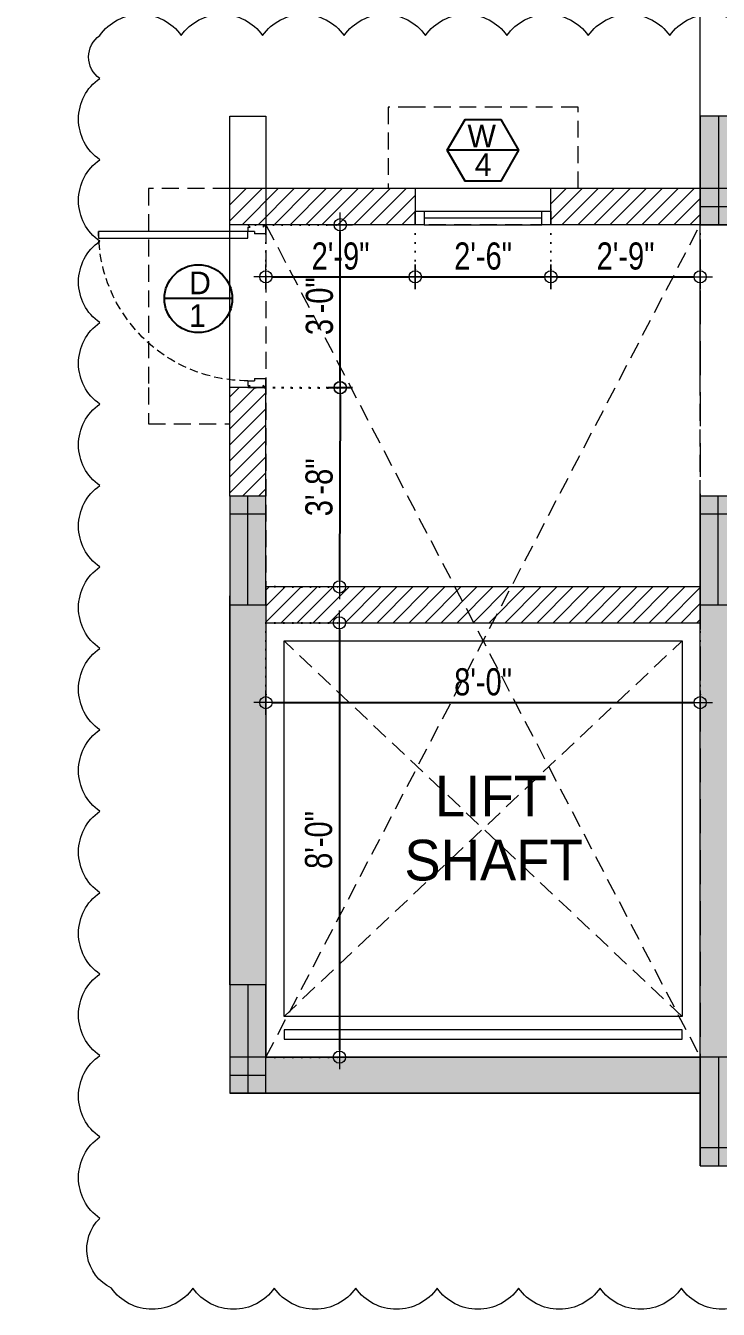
# Model space of a CAD drawing. Header units: inches. Extents: x 13 to 21264, y -72369 to -55.
# Drawn here: x 14315.9 to 14469, y -71929.4 to -71645.6 of the extents above; entities that cross this region are included whole.
import ezdxf

# ---------------------------------------------------------------- set-up
doc = ezdxf.new("R2010")
doc.units = ezdxf.units.IN
doc.header["$LTSCALE"] = 15
doc.header["$MEASUREMENT"] = 0
doc.header["$PDMODE"] = 34
for name, pattern in [('DOT2', [0.125, 0, -0.125]), ('HIDDEN', [0.375, 0.25, -0.125]), ('HIDDEN2', [0.1875, 0.125, -0.0625])]:
    doc.linetypes.add(name, pattern=pattern)
doc.layers.get('0').update_dxf_attribs({"linetype": 'CONTINUOUS', "lineweight": 13})
doc.layers.get('DEFPOINTS').update_dxf_attribs({"linetype": 'CONTINUOUS', "lineweight": 13})
doc.layers.add('1', color=8, linetype='CONTINUOUS')
doc.layers.add('2', color=36, linetype='CONTINUOUS')
for name, color, linetype, lineweight in [('AR-COL-TYP', 2, 'CONTINUOUS', 13), ('AR-WALL', 7, 'CONTINUOUS', 13), ('COLUMN HATCH', 19, 'CONTINUOUS', 13), ('DOOR', 17, 'CONTINUOUS', 13), ('INNER DIM', 30, 'CONTINUOUS', 13), ('parapet wall', 4, 'CONTINUOUS', 13), ('RCC SLAB', 2, 'CONTINUOUS', 13), ('TEXT', 4, 'CONTINUOUS', 13), ('TYPICAL COL ELEVATION', 8, 'CONTINUOUS', 40), ('WIN', 152, 'CONTINUOUS', 13)]:
    doc.layers.add(name, color=color, linetype=linetype, lineweight=lineweight)
doc.layers.add('AR-WALL HATCH', color=7, linetype='CONTINUOUS', lineweight=9, true_color=0xfa0000)
doc.layers.add('REVISION - 2', color=7, linetype='CONTINUOUS', lineweight=13, true_color=0x1a6600)
doc.layers.add('BOXTEXT', color=232, linetype='CONTINUOUS', true_color=0xbd005e)
doc.styles.add('rob', font='')
doc.styles.add('RS', font='', dxfattribs={"width": 0.8})
doc.styles.get('rob').set_extended_font_data('Century Gothic')
doc.styles.get('RS').set_extended_font_data('Century Gothic')
doc.dimstyles.new('SECTION DIM', dxfattribs={"dimscale": 0.6, "dimtxt": 9, "dimasz": 2, "dimexe": 0, "dimexo": 0, "dimgap": 1, "dimtad": 1, "dimzin": 3, "dimdsep": 46, "dimlunit": 4, "dimtxsty": 'RS', "dimblk1": 'CUT', "dimblk2": 'CUT', "dimsah": 1, "dimcen": 0, "dimclrd": 251, "dimclre": 21, "dimclrt": 4, "dimadec": 0, "dimazin": 0, "dimtfac": 1, "dimtix": 1, "dimtofl": 0, "dimtmove": 2, "dimatfit": 3, "dimfxl": 0, "dimtolj": 1, "dimtzin": 3, "dimarcsym": 0})

# ---------------------------------------------------------------- blocks, each defined once
blk = doc.blocks.new('ty col')
at = {"layer": 'AR-COL-TYP'}
h = blk.add_hatch(color=250, dxfattribs=at)
h.dxf.hatch_style = 1
h.paths.add_polyline_path([(-4.02, -20), (3.98, -20), (3.98, 4), (-4.02, 4)])
at = {"layer": 'AR-COL-TYP', "color": 5}
for p, q in [((-0.02, 4, 0), (-0.02, -20, 0)), ((-4.02, -16, 0), (3.98, -16, 0))]:
    blk.add_line(p, q, dxfattribs=at)
at = {"layer": 'AR-COL-TYP', "elevation": 0}
blk.add_lwpolyline([(-4.02, -20), (3.98, -20), (3.98, 4), (-4.02, 4)], close=True, dxfattribs=at)
blk = doc.blocks.new('36-dp')
at = {"layer": 'DOOR', "color": 247}
for p, q in [((-36, 0.125), (-34, 0.125)), ((-36, 0), (-36, 0.125)), ((-36, 0), (-35.5, -0.5)), ((-34, -2.375), (-34, 0.125)), ((-2, 0.125), (-2, -2.375)), ((-2, 0.125), (0, 0.125)), ((0, 0), (-0.5, -0.5)), ((0, 0.125), (0, 0)), ((-36, -3.875), (-36, -0.5)), ((-36, -0.5), (-35.5, -0.5)), ((-34.5, -3.875), (-34.5, -2.375)), ((-34, -2.375), (-34.5, -2.375)), ((-1.5, -2.375), (-2, -2.375)), ((-1.5, -2.375), (-1.5, -3.875)), ((0, -0.5), (-0.5, -0.5)), ((0, -0.5), (0, -3.875)), ((-36, -3.875), (-35.5, -3.375)), ((-35.5, -3.875), (-35.5, -3.375)), ((-34.5, -3.875), (-35.5, -3.875)), ((-0.5, -3.875), (-1.5, -3.875)), ((0, -3.875), (-0.5, -3.375)), ((-0.5, -3.875), (-0.5, -3.375))]:
    blk.add_line(p, q, dxfattribs=at)
blk.add_lwpolyline([(-1.5, -3.875), (-1.5, -36.875), (-3, -36.875), (-3, -3.875)], close=True, dxfattribs=at)
at = {"layer": 'DOOR', "color": 247, "linetype": 'HIDDEN2'}
blk.add_arc((-1.5, -3.875), 33, 180, 270, dxfattribs=at)
blk = doc.blocks.new('CUT')
at = {"layer": 'INNER DIM', "color": 8}
blk.add_line((-1.8, 0), (1.8, 0), dxfattribs=at)
at = {"layer": 'INNER DIM', "color": 9}
blk.add_line((0, 1.8), (0, -1.8), dxfattribs=at)
blk.add_circle((0, 0), 0.9, dxfattribs=at)
blk = doc.blocks.new('*D274')
at = {"layer": 'DEFPOINTS', "color": 0, "transparency": 16777216}
for p in [(14369.03, -71777.63, 0.01), (14369.03, -71873.63, 0.01), (14385.26, -71873.63)]:
    blk.add_point(p, dxfattribs=at)
at = {"layer": 'INNER DIM', "color": 21, "linetype": 'DOT2', "lineweight": -2, "transparency": 16777216}
for p, q in [((14369.03, -71777.63), (14385.26, -71777.63)), ((14369.03, -71873.63), (14385.26, -71873.63))]:
    blk.add_line(p, q, dxfattribs=at)
at = {"layer": 'INNER DIM', "color": 251, "lineweight": -2, "transparency": 16777216}
blk.add_line((14385.26, -71779.13), (14385.26, -71872.13), dxfattribs=at)
at = {"layer": 'INNER DIM', "color": 251, "lineweight": -2, "transparency": 16777216, "xscale": 1.5, "yscale": 1.5, "zscale": 1.5}
for p, rotation in [((14385.26, -71777.63), 90), ((14385.26, -71873.63), 270)]:
    blk.add_blockref('CUT', p, dxfattribs=dict(at, rotation=rotation))
at = {"layer": 'INNER DIM', "color": 7, "lineweight": 0, "transparency": 16777216, "insert": (14380.69, -71825.63), "char_height": 6, "attachment_point": 5, "rotation": 90, "style": 'RS'}
blk.add_mtext('\\A1;8\'-0"', dxfattribs=at)
blk = doc.blocks.new('*D275')
at = {"layer": 'DEFPOINTS', "color": 0, "transparency": 16777216}
for p in [(14369.03, -71777.63, 0.01), (14465.03, -71777.63, 0.01), (14465.03, -71795.28)]:
    blk.add_point(p, dxfattribs=at)
at = {"layer": 'INNER DIM', "color": 21, "linetype": 'DOT2', "lineweight": -2, "transparency": 16777216}
for p, q in [((14369.03, -71777.63), (14369.03, -71795.28)), ((14465.03, -71777.63), (14465.03, -71795.28))]:
    blk.add_line(p, q, dxfattribs=at)
at = {"layer": 'INNER DIM', "color": 251, "lineweight": -2, "transparency": 16777216}
blk.add_line((14370.53, -71795.28), (14463.53, -71795.28), dxfattribs=at)
at = {"layer": 'INNER DIM', "color": 251, "lineweight": -2, "transparency": 16777216, "xscale": 1.5, "yscale": 1.5, "zscale": 1.5, "rotation": 180}
blk.add_blockref('CUT', (14369.03, -71795.28), dxfattribs=at)
at = {"layer": 'INNER DIM', "color": 251, "lineweight": -2, "transparency": 16777216, "xscale": 1.5, "yscale": 1.5, "zscale": 1.5}
blk.add_blockref('CUT', (14465.03, -71795.28), dxfattribs=at)
at = {"layer": 'INNER DIM', "color": 7, "lineweight": 0, "transparency": 16777216, "insert": (14417.03, -71790.71), "char_height": 6, "attachment_point": 5, "style": 'RS'}
blk.add_mtext('\\A1;8\'-0"', dxfattribs=at)
blk = doc.blocks.new('*U142')
at = {"layer": 'WIN', "ltscale": 2}
for p, q in [((0, 0), (30, 0)), ((2, -5), (0, -5)), ((0, -5), (0, -8)), ((28, -5), (2, -5)), ((2, -8), (2, -5)), ((30, -5), (28, -5)), ((28, -5), (28, -8)), ((30, -8), (30, -5)), ((0, -8), (2, -8)), ((28, -6.5), (2, -6.5)), ((28, -8), (2, -8)), ((28, -8), (30, -8))]:
    blk.add_line(p, q, dxfattribs=at)
blk = doc.blocks.new('D1...')
at = {"layer": 'BOXTEXT'}
blk.add_line((7.5, 0), (-7.5, 0), dxfattribs=at)
blk.add_circle((0, 0), 7.5, dxfattribs=at)
at = {"layer": 'BOXTEXT', "style": 'rob'}
for s, p in [('D', (-2.06, 0.98)), ('1', (-2.06, -6.24))]:
    blk.add_text(s, height=5, dxfattribs=at).set_placement(p)
blk = doc.blocks.new('*D163')
at = {"layer": 'DEFPOINTS', "color": 0, "transparency": 16777216}
for p in [(14368.91, -71725.63, -0.02), (14369.03, -71769.63, -0.01), (14385.29, -71769.69)]:
    blk.add_point(p, dxfattribs=at)
at = {"layer": 'INNER DIM', "color": 21, "linetype": 'DOT2', "lineweight": -2, "transparency": 16777216}
for p, q in [((14368.91, -71725.63), (14385.45, -71725.69)), ((14369.03, -71769.63), (14385.29, -71769.69))]:
    blk.add_line(p, q, dxfattribs=at)
at = {"layer": 'INNER DIM', "color": 251, "lineweight": -2, "transparency": 16777216}
blk.add_line((14385.44, -71727.19), (14385.3, -71768.19), dxfattribs=at)
at = {"layer": 'INNER DIM', "color": 251, "lineweight": -2, "transparency": 16777216, "xscale": 1.5, "yscale": 1.5, "zscale": 1.5}
for p, rotation in [((14385.45, -71725.69), 89.79471712764703), ((14385.29, -71769.69), 269.7947171276471)]:
    blk.add_blockref('CUT', p, dxfattribs=dict(at, rotation=rotation))
at = {"layer": 'INNER DIM', "color": 7, "lineweight": 0, "transparency": 16777216, "insert": (14380.8, -71747.68), "char_height": 6, "attachment_point": 5, "rotation": 89.7947, "style": 'RS'}
blk.add_mtext('\\A1;3\'-8"', dxfattribs=at)
blk = doc.blocks.new('*D164')
at = {"layer": 'DEFPOINTS', "color": 0, "transparency": 16777216}
for p in [(14369.03, -71691.63, -0.02), (14402.03, -71691.63, -0.02), (14402.03, -71701.16)]:
    blk.add_point(p, dxfattribs=at)
at = {"layer": 'INNER DIM', "color": 21, "linetype": 'DOT2', "lineweight": -2, "transparency": 16777216}
for p, q in [((14369.03, -71691.63), (14369.03, -71701.16)), ((14402.03, -71691.63), (14402.03, -71701.16))]:
    blk.add_line(p, q, dxfattribs=at)
at = {"layer": 'INNER DIM', "color": 251, "lineweight": -2, "transparency": 16777216}
blk.add_line((14370.53, -71701.16), (14400.53, -71701.16), dxfattribs=at)
at = {"layer": 'INNER DIM', "color": 251, "lineweight": -2, "transparency": 16777216, "xscale": 1.5, "yscale": 1.5, "zscale": 1.5, "rotation": 180}
blk.add_blockref('CUT', (14369.03, -71701.16), dxfattribs=at)
at = {"layer": 'INNER DIM', "color": 251, "lineweight": -2, "transparency": 16777216, "xscale": 1.5, "yscale": 1.5, "zscale": 1.5}
blk.add_blockref('CUT', (14402.03, -71701.16), dxfattribs=at)
at = {"layer": 'INNER DIM', "color": 7, "lineweight": 0, "transparency": 16777216, "insert": (14385.53, -71696.59), "char_height": 6, "attachment_point": 5, "style": 'RS'}
blk.add_mtext('\\A1;2\'-9"', dxfattribs=at)
blk = doc.blocks.new('*D165')
at = {"layer": 'DEFPOINTS', "color": 0, "transparency": 16777216}
for p in [(14402.03, -71691.63, -0.02), (14432.03, -71691.63, -0.02), (14432.03, -71701.16)]:
    blk.add_point(p, dxfattribs=at)
at = {"layer": 'INNER DIM', "color": 21, "linetype": 'DOT2', "lineweight": -2, "transparency": 16777216}
for p, q in [((14402.03, -71691.63), (14402.03, -71701.16)), ((14432.03, -71691.63), (14432.03, -71701.16))]:
    blk.add_line(p, q, dxfattribs=at)
at = {"layer": 'INNER DIM', "color": 251, "lineweight": -2, "transparency": 16777216}
blk.add_line((14403.53, -71701.16), (14430.53, -71701.16), dxfattribs=at)
at = {"layer": 'INNER DIM', "color": 251, "lineweight": -2, "transparency": 16777216, "xscale": 1.5, "yscale": 1.5, "zscale": 1.5, "rotation": 180}
blk.add_blockref('CUT', (14402.03, -71701.16), dxfattribs=at)
at = {"layer": 'INNER DIM', "color": 251, "lineweight": -2, "transparency": 16777216, "xscale": 1.5, "yscale": 1.5, "zscale": 1.5}
blk.add_blockref('CUT', (14432.03, -71701.16), dxfattribs=at)
at = {"layer": 'INNER DIM', "color": 7, "lineweight": 0, "transparency": 16777216, "insert": (14417.03, -71696.59), "char_height": 6, "attachment_point": 5, "style": 'RS'}
blk.add_mtext('\\A1;2\'-6"', dxfattribs=at)
blk = doc.blocks.new('*D166')
at = {"layer": 'DEFPOINTS', "color": 0, "transparency": 16777216}
for p in [(14432.03, -71691.63, -0.02), (14465.03, -71691.63, -0.02), (14465.03, -71701.16)]:
    blk.add_point(p, dxfattribs=at)
at = {"layer": 'INNER DIM', "color": 21, "linetype": 'DOT2', "lineweight": -2, "transparency": 16777216}
for p, q in [((14432.03, -71691.63), (14432.03, -71701.16)), ((14465.03, -71691.63), (14465.03, -71701.16))]:
    blk.add_line(p, q, dxfattribs=at)
at = {"layer": 'INNER DIM', "color": 251, "lineweight": -2, "transparency": 16777216}
blk.add_line((14433.53, -71701.16), (14463.53, -71701.16), dxfattribs=at)
at = {"layer": 'INNER DIM', "color": 251, "lineweight": -2, "transparency": 16777216, "xscale": 1.5, "yscale": 1.5, "zscale": 1.5, "rotation": 180}
blk.add_blockref('CUT', (14432.03, -71701.16), dxfattribs=at)
at = {"layer": 'INNER DIM', "color": 251, "lineweight": -2, "transparency": 16777216, "xscale": 1.5, "yscale": 1.5, "zscale": 1.5}
blk.add_blockref('CUT', (14465.03, -71701.16), dxfattribs=at)
at = {"layer": 'INNER DIM', "color": 7, "lineweight": 0, "transparency": 16777216, "insert": (14448.53, -71696.59), "char_height": 6, "attachment_point": 5, "style": 'RS'}
blk.add_mtext('\\A1;2\'-9"', dxfattribs=at)
blk = doc.blocks.new('*D167')
at = {"layer": 'DEFPOINTS', "color": 0, "transparency": 16777216}
for p in [(14366.72, -71689.64, -0.02), (14385.45, -71689.64), (14366.72, -71725.64, -0.01)]:
    blk.add_point(p, dxfattribs=at)
at = {"layer": 'INNER DIM', "color": 21, "linetype": 'DOT2', "lineweight": -2, "transparency": 16777216}
for p, q in [((14366.72, -71689.64), (14385.45, -71689.64)), ((14366.72, -71725.64), (14385.45, -71725.64))]:
    blk.add_line(p, q, dxfattribs=at)
at = {"layer": 'INNER DIM', "color": 251, "lineweight": -2, "transparency": 16777216}
blk.add_line((14385.45, -71724.14), (14385.45, -71691.14), dxfattribs=at)
at = {"layer": 'INNER DIM', "color": 251, "lineweight": -2, "transparency": 16777216, "xscale": 1.5, "yscale": 1.5, "zscale": 1.5}
for p, rotation in [((14385.45, -71689.64), 90), ((14385.45, -71725.64), 270)]:
    blk.add_blockref('CUT', p, dxfattribs=dict(at, rotation=rotation))
at = {"layer": 'INNER DIM', "color": 7, "lineweight": 0, "transparency": 16777216, "insert": (14380.88, -71707.64), "char_height": 6, "attachment_point": 5, "rotation": 90, "style": 'RS'}
blk.add_mtext('\\A1;3\'-0"', dxfattribs=at)
blk = doc.blocks.new('A$C470379A0')
at = {"layer": 'BOXTEXT'}
blk.add_line((15.78, 7.22), (0, 7.22), dxfattribs=at)
blk.add_lwpolyline([(0, 7.22), (3.95, 14.05), (11.84, 14.05), (15.78, 7.22), (11.84, 0.39), (3.95, 0.39)], close=True, dxfattribs=at)
at = {"layer": 'BOXTEXT', "style": 'rob'}
for s, p in [('W', (4.49, 7.89)), ('4', (6.11, 1.56))]:
    blk.add_text(s, height=5, dxfattribs=at).set_placement(p)

msp = doc.modelspace()

# ---------------------------------------------------------------- hatches: boundary and pattern name
at = {"layer": 'AR-WALL HATCH', "lineweight": 0, "ltscale": 3}
h = msp.add_hatch(dxfattribs=at)
h.set_pattern_fill('ANSI31', color=256, scale=20)
h.set_pattern_definition([(45, (-7785.5795, -67082.0364), (-1.76776695, 1.76776695), [])])
h.paths.add_polyline_path([(14432.034, -71681.638), (14465.034, -71681.638), (14465.034, -71689.638), (14432.034, -71689.638)])
h.paths.add_polyline_path([(14361.037, -71681.634), (14402.034, -71681.636), (14402.034, -71689.64), (14361.037, -71689.638)])
h.paths.add_polyline_path([(14369.034, -71725.633), (14361.034, -71725.633), (14361.034, -71749.634), (14369.034, -71749.634)])
h = msp.add_hatch(dxfattribs=at)
h.set_pattern_fill('ANSI31', color=256, scale=20)
h.set_pattern_definition([(45, (21158.8875, -1712.1522), (-1.76776695, 1.76776695), [])])
h.paths.add_polyline_path([(14465.034, -71769.633), (14369.034, -71769.633), (14369.034, -71777.633), (14465.034, -71777.633)])
at = {"layer": 'COLUMN HATCH', "lineweight": 0, "ltscale": 0.5}
h = msp.add_hatch(dxfattribs=at)
h.set_pattern_fill('AR-CONC', color=8, scale=0.3)
h.set_pattern_definition([(50, (23504.5143, -23624.0582), (2.15178055, -0.188256405), [0.225, -2.475]), (355, (23504.5143, -23624.0582), (-0.416254, 2.2565764), [0.18, -1.98]), (100.4514445, (23504.6936, -23624.074), (1.73552654, 2.06831997), [0.19122058, -2.10342634]), (46.1842, (23504.5143, -23623.4582), (3.20172399, -0.49655784), [0.3375, -3.7125]), (96.6356355, (23504.781, -23623.4996), (2.80398584, 2.9223558), [0.28683103, -3.15514128]), (351.184164, (23504.5143, -23623.4582), (2.80398584, 2.9223558), [0.27, -2.97]), (21, (23504.8143, -23623.6082), (1.790721156, -1.20785667), [0.225, -2.475]), (326, (23504.8143, -23623.6082), (0.729946, 2.17545014), [0.18, -1.98]), (71.4514447, (23504.9635, -23623.7089), (2.52066713, 0.96759346), [0.19122057, -2.10342634]), (37.5, (23504.5143, -23624.0582), (0.036479566, 0.998681561), [0, -1.956, 0, -2.01, 0, -1.9875]), (7.5, (23504.5143, -23624.0582), (0.789208612, 1.183235136), [0, -1.146, 0, -1.911, 0, -0.7575]), (327.5, (23503.8453, -23624.0582), (1.601467309, -0.067664615), [0, -0.75, 0, -2.34, 0, -3.105]), (317.5, (23503.5453, -23624.0582), (1.74955851, 0.300314947), [0, -0.975, 0, -1.554, 0, -2.205])])
h.paths.add_polyline_path([(14465.034, -71769.634), (14473.034, -71769.634), (14473.034, -71881.634), (14361.034, -71881.634), (14361.034, -71769.633), (14369.034, -71769.633), (14369.034, -71873.634), (14465.034, -71873.634)])
at = {"layer": 'COLUMN HATCH', "lineweight": 0, "ltscale": 3}
h = msp.add_hatch(dxfattribs=at)
h.set_pattern_fill('AR-CONC', color=8, scale=0.3)
h.set_pattern_definition([(50, (24782.6435, -8217.794), (2.15178055, -0.188256405), [0.225, -2.475]), (355, (24782.6435, -8217.794), (-0.416254, 2.2565764), [0.18, -1.98]), (100.4514445, (24782.8228, -8217.8097), (1.73552654, 2.06831997), [0.191220576, -2.103426336]), (46.1842, (24782.6435, -8217.194), (3.20172399, -0.49655784), [0.3375, -3.7125]), (96.6356355, (24782.9103, -8217.2354), (2.80398584, 2.9223558), [0.28683103, -3.15514128]), (351.184164, (24782.6435, -8217.194), (2.80398584, 2.9223558), [0.27, -2.97]), (21, (24782.9435, -8217.344), (1.790721156, -1.20785667), [0.225, -2.475]), (326, (24782.9435, -8217.344), (0.729945996, 2.175450135), [0.18, -1.98]), (71.4514447, (24783.0927, -8217.4447), (2.52066713, 0.96759346), [0.19122057, -2.103426336]), (37.5, (24782.6435, -8217.794), (0.036479566, 0.9986815615), [0, -1.956, 0, -2.01, 0, -1.9875]), (7.5, (24782.6435, -8217.794), (0.789208612, 1.183235136), [0, -1.146, 0, -1.911, 0, -0.7575]), (327.5, (24781.9745, -8217.794), (1.601467309, -0.067664615), [0, -0.75, 0, -2.34, 0, -3.105]), (317.5, (24781.6745, -8217.794), (1.749558508, 0.300314947), [0, -0.975, 0, -1.554, 0, -2.205])])
h.paths.add_polyline_path([(14465.034, -71873.636), (14369.034, -71873.636), (14369.034, -71881.636), (14465.034, -71881.636)])
h.paths.add_polyline_path([(14361.034, -71857.636), (14369.034, -71857.636), (14369.034, -71773.635), (14361.034, -71773.635)])

# ---------------------------------------------------------------- linework, layer by layer
at = {"lineweight": 0}
msp.add_line((14465.034, -71769.633, -0.013), (14465.034, -71749.642, -0.013), dxfattribs=at)
at = {"layer": '1', "linetype": 'HIDDEN', "lineweight": 0}
for points, elevation in [([(14438.034, -71681.638), (14438.034, -71681.638), (14438.034, -71663.638), (14402.034, -71663.638), (14396.034, -71663.638), (14396.034, -71681.638)], -0.022), ([(14361.037, -71681.639), (14343.037, -71681.639), (14343.037, -71725.638), (14343.037, -71733.638), (14361.036, -71733.638)], -0.009), ([(14373.035, -71864.633), (14461.034, -71781.633)], 0), ([(14461.034, -71864.633), (14373.035, -71781.633)], 0)]:
    msp.add_lwpolyline(points, dxfattribs=dict(at, elevation=elevation))
at = {"layer": '1', "lineweight": 0, "ltscale": 3, "elevation": 0}
for points in [[(14373.035, -71781.633), (14461.034, -71781.633), (14461.034, -71864.633), (14373.035, -71864.633)], [(14461.034, -71867.633), (14373.035, -71867.633), (14373.035, -71869.633), (14461.034, -71869.633)]]:
    msp.add_lwpolyline(points, close=True, dxfattribs=at)
at = {"layer": '2', "linetype": 'HIDDEN', "lineweight": 0, "ltscale": 2, "elevation": -0.022}
msp.add_lwpolyline([(14465.034, -71897.634), (14584.035, -71897.634), (14584.035, -71681.638), (14465.034, -71681.638)], close=True, dxfattribs=at)
at = {"layer": '2', "lineweight": 0, "ltscale": 3}
for points, elevation in [([(14361.037, -71725.633), (14361.037, -71689.634)], -0.009), ([(14465.034, -71725.636), (14465.032, -71689.634)], -0.013)]:
    msp.add_lwpolyline(points, dxfattribs=dict(at, elevation=elevation))
at = {"layer": '2', "linetype": 'HIDDEN', "lineweight": 0, "elevation": -0.009}
for points in [[(14369.034, -71873.634), (14465.034, -71873.634), (14465.032, -71689.634), (14369.034, -71689.638), (14369.037, -71873.634)], [(14369.034, -71689.638), (14465.034, -71873.634)], [(14369.037, -71873.634), (14465.032, -71689.634)]]:
    msp.add_lwpolyline(points, dxfattribs=at)
at = {"layer": 'AR-WALL', "lineweight": 0}
for p, q in [((14402.034, -71681.638, -0.022), (14402.034, -71689.638, -0.022)), ((14432.034, -71689.638, -0.022), (14432.034, -71681.638, -0.022)), ((14369.034, -71769.633, -0.009), (14465.034, -71769.633, -0.013)), ((14369.034, -71777.633, -0.009), (14465.034, -71777.633, -0.013))]:
    msp.add_line(p, q, dxfattribs=at)
for points, elevation in [([(14402.034, -71681.638), (14361.034, -71681.638)], -0.022), ([(14361.034, -71689.638), (14361.034, -71681.638)], -0.009), ([(14465.034, -71681.638), (14432.034, -71681.638)], -0.022), ([(14402.034, -71689.638), (14361.034, -71689.638)], -0.022), ([(14465.034, -71689.638), (14432.034, -71689.638)], -0.022), ([(14361.034, -71749.634), (14361.037, -71725.633)], -0.009), ([(14369.034, -71725.633), (14361.037, -71725.633)], -0.019), ([(14369.034, -71749.634), (14369.034, -71725.633)], -0.009)]:
    msp.add_lwpolyline(points, dxfattribs=dict(at, elevation=elevation))
at = {"layer": 'parapet wall', "lineweight": 0, "ltscale": 3, "elevation": -0.017}
msp.add_lwpolyline([(15765.035, -71345.638), (15701.035, -71345.634), (14560.035, -71345.634), (14560.035, -71489.635), (14560.035, -71689.636), (14465.032, -71689.636), (14465.032, -71489.635), (14489.032, -71489.635), (14489.033, -71345.635), (13693.035, -71345.635), (13693.035, -71689.632), (13598.035, -71689.632), (13598.035, -71489.648), (13622.035, -71489.648), (13622.035, -71345.632), (13560.123, -71345.632)], dxfattribs=at)
at = {"layer": 'RCC SLAB', "lineweight": 0}
for p, q in [((14361.034, -71769.633, -0.009), (14361.034, -71881.634, -0.009)), ((14465.034, -71897.634, -0.02), (14465.034, -71769.633, -0.013)), ((14361.034, -71857.636, -0.025), (14361.034, -71771.644, -0.025)), ((14369.034, -71771.642, -0.009), (14369.034, -71873.634, -0.009)), ((14369.034, -71771.644, -0.025), (14369.034, -71873.636, -0.032)), ((14465.034, -71873.636, -0.025), (14361.032, -71873.636, -0.032)), ((14369.034, -71873.634, -0.009), (14465.034, -71873.634, -0.009)), ((14465.034, -71881.634, -0.02), (14361.034, -71881.634, -0.009)), ((14465.034, -71881.636, -0.025), (14369.034, -71881.636, -0.025))]:
    msp.add_line(p, q, dxfattribs=at)
at = {"layer": 'REVISION - 2', "color": 222, "lineweight": 0, "ltscale": 3, "true_color": 0xb8008a, "elevation": -0.022}
msp.add_lwpolyline([(14478.88, -71924.691, -0.5205671), (14460.88, -71924.691, -0.5205671), (14442.88, -71924.691, -0.5205671), (14424.88, -71924.691, -0.5205671), (14406.88, -71924.691, -0.5205671), (14388.88, -71924.691, -0.5205671), (14370.88, -71924.691, -0.5205671), (14352.88, -71924.691, -0.5205671), (14334.88, -71924.691, -0.5205671), (14332.291, -71909.281, -0.5205671), (14332.291, -71891.281, -0.5205671), (14332.291, -71873.281, -0.5205671), (14332.291, -71855.281, -0.5205671), (14332.291, -71837.281, -0.5205671), (14332.291, -71819.281, -0.5205671), (14332.291, -71801.281, -0.5205671), (14332.291, -71783.281, -0.5205671), (14332.291, -71765.281, -0.5205671), (14332.291, -71747.281, -0.5205671), (14332.291, -71729.281, -0.5205671), (14332.291, -71711.281, -0.5205671), (14332.291, -71693.281, -0.5205671), (14332.291, -71675.281, -0.5205671), (14332.291, -71657.281, -0.5205671), (14332.291, -71647.817, -0.5205671), (14350.291, -71647.817, -0.5205671), (14368.291, -71647.817, -0.5205671), (14386.291, -71647.817, -0.5205671), (14404.291, -71647.817, -0.5205671), (14422.291, -71647.817, -0.5205671), (14440.291, -71647.817, -0.5205671), (14458.291, -71647.817, -0.5205671), (14476.291, -71647.817, -0.5205671)], format="xyb", dxfattribs=at)
at = {"layer": 'TYPICAL COL ELEVATION', "lineweight": 0, "ltscale": 3, "elevation": 0.01}
msp.add_lwpolyline([(14361.037, -71665.634), (14369.037, -71665.634), (14369.034, -71689.638), (14361.037, -71689.634)], close=True, dxfattribs=at)

# ---------------------------------------------------------------- block references
at = {"layer": 'AR-COL-TYP', "lineweight": 0}
for p in [(14469.055, -71669.629, -0.013), (14365.057, -71861.629, -0.001), (14469.057, -71877.629, -0.013)]:
    msp.add_blockref('ty col', p, dxfattribs=at)
at = {"layer": 'AR-COL-TYP', "lineweight": 0, "rotation": 180.0000000333466}
for p in [(14365.011, -71769.639, -0.009), (14469.011, -71769.64, -0.013)]:
    msp.add_blockref('ty col', p, dxfattribs=at)
at = {"layer": 'BOXTEXT', "lineweight": 0}
for name, p in [('A$C470379A0', (14409.083, -71680.389)), ('D1...', (14354.091, -71705.977, -0.022))]:
    msp.add_blockref(name, p, dxfattribs=at)
at = {"layer": 'DOOR', "lineweight": 0, "xscale": -0.9999522030621438, "yscale": 0.9999522030621466, "zscale": 0.9999522030621466, "rotation": 269.9999353240523}
msp.add_blockref('36-dp', (14368.909, -71689.638, -0.009), dxfattribs=at)
at = {"layer": 'WIN', "lineweight": 0, "xscale": -1, "rotation": 1.940747402784382e-06}
msp.add_blockref('*U142', (14432.034, -71681.638, -0.022), dxfattribs=at)

# ---------------------------------------------------------------- texts
at = {"layer": 'TEXT', "lineweight": 0, "style": 'rob'}
for s, p in [('LIFT', (14406.4, -71820.432, -0.009)), ('SHAFT', (14399.619, -71834.584, -0.009))]:
    msp.add_text(s, height=9, rotation=359.9999, dxfattribs=at).set_placement(p)

# ---------------------------------------------------------------- dimensions: what is measured, and where the dimension line sits
at = {"layer": 'INNER DIM', "lineweight": 0}
for p1, p2, distance, picture, middle in [((14366.722, -71725.636, -0.009), (14366.722, -71689.638, -0.022), -18.726, '*D167', (14380.877, -71707.637)), ((14369.033, -71691.634, -0.019), (14402.034, -71691.634, -0.019), -9.526, '*D164', (14385.534, -71696.589)), ((14402.034, -71691.634, -0.019), (14432.034, -71691.634, -0.019), -9.526, '*D165', (14417.034, -71696.589)), ((14432.034, -71691.634, -0.019), (14465.034, -71691.634, -0.022), -9.526, '*D166', (14448.534, -71696.589))]:
    dim = msp.add_aligned_dim(p1=p1, p2=p2, distance=distance, dimstyle='SECTION DIM', override={"dimscale": 1, "dimtxt": 6, "dimasz": 1.5, "dimclrt": 7, "dimfxl": 2, "dimtfill": 0, "dimtfillclr": 7}, dxfattribs=at)
    dim.commit()
    dim.dimension.update_dxf_attribs({"geometry": picture, "text_midpoint": middle})
for base, p1, p2, angle, picture, middle in [((14385.291, -71769.692), (14368.908, -71725.633, -0.019), (14369.034, -71769.633, -0.009), 89.79472, '*D163', (14380.798, -71747.675)), ((14385.257, -71873.634, -0.009), (14369.034, -71777.633, 0.004), (14369.034, -71873.634, 0.004), 90, '*D274', (14380.685, -71825.634, -0.009))]:
    dim = msp.add_linear_dim(base=base, p1=p1, p2=p2, angle=angle, dimstyle='SECTION DIM', override={"dimscale": 1, "dimtxt": 6, "dimasz": 1.5, "dimclrt": 7, "dimfxl": 2}, dxfattribs=at)
    dim.commit()
    dim.dimension.update_dxf_attribs({"geometry": picture, "text_midpoint": middle})
dim = msp.add_linear_dim(base=(14465.033, -71795.282, -0.009), p1=(14369.034, -71777.633, 0.004), p2=(14465.033, -71777.633, 0), dimstyle='SECTION DIM', override={"dimscale": 1, "dimtxt": 6, "dimasz": 1.5, "dimclrt": 7, "dimfxl": 2}, dxfattribs=at)
dim.commit()
dim.dimension.update_dxf_attribs({"geometry": '*D275', "text_midpoint": (14417.034, -71790.711, -0.009)})

doc.saveas('drawing.dxf')
